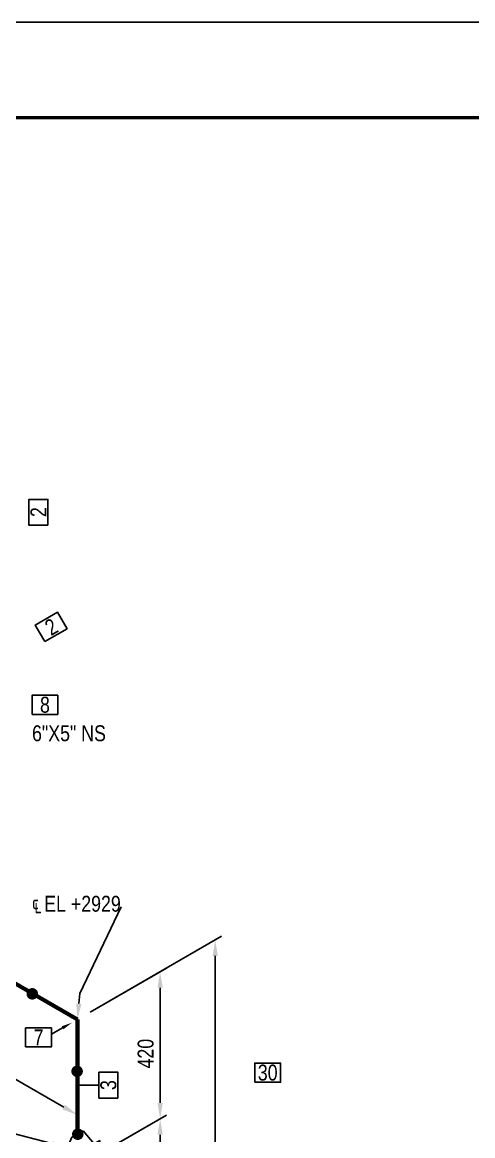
# Model space of a CAD drawing. Header units: millimetres. Extents: x 0 to 594, y 0 to 420.
# Drawn here: x 295.1 to 365.9, y 245.1 to 420 of the extents above; entities that cross this region are included whole.
import ezdxf
from ezdxf import colors
from ezdxf.entities.mleader import LeaderData, LeaderLine
from ezdxf.enums import TextEntityAlignment as Align
from ezdxf.math import Vec2, Vec3

# ---------------------------------------------------------------- set-up
doc = ezdxf.new("R2010")
doc.units = ezdxf.units.MM
doc.header["$LTSCALE"] = 0.25
for name, color, linetype in [('밸브', 4, 'Continuous'), ('용접', 1, 'Continuous'), ('주석', 7, 'Continuous'), ('치수', 1, 'Continuous')]:
    doc.layers.add(name, color=color, linetype=linetype)
doc.layers.add('파이프', color=3, linetype='Continuous', lineweight=70)
doc.styles.add('AdskIsoAnnotation', font='arial.ttf', dxfattribs={"width": 0.8, "height": 1})
doc.styles.add('AdskIsoMetric', font='arial.ttf', dxfattribs={"width": 0.8, "height": 2.5})
doc.styles.add('AdskIsoMetric-30', font='arial.ttf', dxfattribs={"width": 0.8, "height": 2.5})
doc.styles.get("Standard").update_dxf_attribs({"font": 'arial.ttf'})
doc.dimstyles.new('AdskIsoMetric', dxfattribs={"dimtxt": 2.5, "dimasz": 2.5, "dimexe": 1, "dimexo": 2, "dimgap": 0.8, "dimtad": 1, "dimdec": 0, "dimrnd": 1, "dimzin": 0, "dimdsep": 46, "dimtxsty": 'AdskIsoMetric', "dimcen": 0, "dimclrt": 7, "dimadec": 0, "dimazin": 0, "dimtfac": 1, "dimtdec": 0, "dimtmove": 1, "dimatfit": 3, "dimfxl": 0, "dimfrac": 2, "dimtolj": 1, "dimtzin": 0, "dimarcsym": 0})

# ---------------------------------------------------------------- blocks, each defined once
blk = doc.blocks.new('플랜지WN-2-IsoRight')
at = {"color": 0, "linetype": 'ByBlock', "lineweight": -2, "extrusion": (-0.707107, -0.408248, 0.57735)}
for p, q in [((0.1105, 0.1403), (0.0221, 0.1914)), ((0.0221, 0.1914), (0.0221, -0.2169)), ((-0.1105, 0.1148), (0.0221, 0.1403)), ((-0.1105, 0.0128), (-0.1105, 0.1148)), ((0.1105, -0.2679), (0.1105, 0.1403)), ((0.0221, -0.1659), (-0.1105, 0.0128)), ((0.0221, -0.2169), (0.1105, -0.2679))]:
    blk.add_line(p, q, dxfattribs=at)
blk = doc.blocks.new('*D110')
at = {"layer": 'Defpoints', "color": 0}
for p in [(303.8, 263.31), (316.79, 247.71), (307.33, 242.25)]:
    blk.add_point(p, dxfattribs=at)
at = {"layer": '치수', "color": 0, "lineweight": -2}
for p, q in [((305.8, 264.47), (317.79, 271.39)), ((316.79, 268.31), (316.79, 250.21)), ((309.33, 243.41), (317.79, 248.29))]:
    blk.add_line(p, q, dxfattribs=at)
at = {"layer": '치수', "color": 0}
for points in [[(316.37, 268.31), (317.2, 268.31), (316.79, 270.81)], [(316.37, 250.21), (317.2, 250.21), (316.79, 247.71)]]:
    blk.add_solid(points, dxfattribs=at)
at = {"layer": '치수', "color": 7, "insert": (314.52, 257.95), "char_height": 2.5, "attachment_point": 5, "rotation": 90, "style": 'AdskIsoMetric-30'}
blk.add_mtext('\\A1;420', dxfattribs=at)
blk = doc.blocks.new('*D111')
at = {"layer": 'Defpoints', "color": 0}
for p in [(303.8, 240.21), (316.79, 226.9), (307.33, 221.44)]:
    blk.add_point(p, dxfattribs=at)
at = {"layer": '치수', "color": 0, "lineweight": -2}
for p, q in [((305.8, 241.37), (317.79, 248.29)), ((316.79, 245.21), (316.79, 229.4)), ((309.33, 222.59), (317.79, 227.47))]:
    blk.add_line(p, q, dxfattribs=at)
at = {"layer": '치수', "color": 0}
for points in [[(316.37, 245.21), (317.2, 245.21), (316.79, 247.71)], [(316.37, 229.4), (317.2, 229.4), (316.79, 226.9)]]:
    blk.add_solid(points, dxfattribs=at)
at = {"layer": '치수', "color": 7, "insert": (314.52, 235.99), "char_height": 2.5, "attachment_point": 5, "rotation": 90, "style": 'AdskIsoMetric-30'}
blk.add_mtext('\\A1;64', dxfattribs=at)
blk = doc.blocks.new('*D119')
at = {"layer": 'Defpoints', "color": 0}
for p in [(303.8, 263.31), (325.45, 162.29), (307.33, 151.83)]:
    blk.add_point(p, dxfattribs=at)
at = {"layer": '치수', "color": 0, "lineweight": -2}
for p, q in [((305.8, 264.47), (326.45, 276.39)), ((325.45, 273.31), (325.45, 164.79)), ((309.33, 152.99), (326.45, 162.87))]:
    blk.add_line(p, q, dxfattribs=at)
at = {"layer": '치수', "color": 0}
for points in [[(325.03, 273.31), (325.86, 273.31), (325.45, 275.81)], [(325.03, 164.79), (325.86, 164.79), (325.45, 162.29)]]:
    blk.add_solid(points, dxfattribs=at)
at = {"layer": '치수', "color": 7, "insert": (323.18, 222.82), "char_height": 2.5, "attachment_point": 5, "rotation": 90, "style": 'AdskIsoMetric-30'}
blk.add_mtext('\\A1;1962', dxfattribs=at)
blk = doc.blocks.new('*D121')
at = {"layer": 'Defpoints', "color": 0}
for p in [(271.94, 281.71), (303.8, 263.31), (303.8, 248.31)]:
    blk.add_point(p, dxfattribs=at)
at = {"layer": '치수', "color": 0, "lineweight": -2}
for p, q in [((271.94, 279.4), (271.94, 265.55)), ((274.1, 265.46), (301.63, 249.56))]:
    blk.add_line(p, q, dxfattribs=at)
at = {"layer": '치수', "color": 0}
for points in [[(274.31, 265.82), (273.89, 265.09), (271.94, 266.71)], [(301.84, 249.92), (301.42, 249.2), (303.8, 248.31)]]:
    blk.add_solid(points, dxfattribs=at)
at = {"layer": '치수', "color": 7, "insert": (287.87, 260.13), "char_height": 2.5, "attachment_point": 5, "rotation": 330, "style": 'AdskIsoMetric-30'}
blk.add_mtext('\\A1;925', dxfattribs=at)
blk = doc.blocks.new('엘보우-4-Iso2DSkew0')
at = {"color": 0, "linetype": 'ByBlock', "lineweight": -2, "extrusion": (-0.707107, -0.408248, 0.57735)}
for p, q in [((0, 0), (-7.07, 4.08)), ((0, 0), (0, 0)), ((0, -8.16), (0, 0))]:
    blk.add_line(p, q, dxfattribs=at)
blk = doc.blocks.new('Buttweld')
at = {"lineweight": -2}
blk.add_hatch(color=0, dxfattribs=at).paths.add_polyline_path([(0.044, -0.0026), (0.0433, 0.0053), (0.0413, 0.0129), (0.0379, 0.02), (0.0334, 0.0265), (0.0278, 0.0321), (0.0214, 0.0366), (0.0142, 0.0399), (0.0066, 0.042), (-0.0013, 0.0427), (-0.0091, 0.042), (-0.0168, 0.0399), (-0.0239, 0.0366), (-0.0304, 0.0321), (-0.036, 0.0265), (-0.0405, 0.02), (-0.0438, 0.0129), (-0.0459, 0.0053), (-0.0466, -0.0026), (-0.0459, -0.0105), (-0.0438, -0.0181), (-0.0405, -0.0252), (-0.036, -0.0317), (-0.0304, -0.0373), (-0.0239, -0.0418), (-0.0168, -0.0452), (-0.0091, -0.0472), (-0.0013, -0.0479), (0.0066, -0.0472), (0.0142, -0.0452), (0.0214, -0.0418), (0.0278, -0.0373), (0.0334, -0.0317), (0.0379, -0.0252), (0.0413, -0.0181), (0.0433, -0.0105)], is_closed=False, flags=0)
blk = doc.blocks.new('AnnoRect')
at = {"color": 0, "linetype": 'ByBlock', "lineweight": -2}
blk.add_wipeout([(-0.81, -0.6), (-0.81, 0.6), (0.81, 0.6), (0.81, -0.6)], dxfattribs=at)
blk.add_lwpolyline([(-0.81, -0.6), (-0.81, 0.6), (0.81, 0.6), (0.81, -0.6)], close=True, dxfattribs=at)
at = {"color": 0, "linetype": 'ByBlock', "lineweight": -2, "style": 'AdskIsoAnnotation', "width": 0.8}
blk.add_attdef('XX', text='', height=1, dxfattribs=at).set_placement((0, 0), align=Align.MIDDLE_CENTER)

msp = doc.modelspace()

# ---------------------------------------------------------------- linework, layer by layer
msp.add_lwpolyline([(0, 0), (594, 0), (594, 420), (0, 420)], close=True)
at = {"const_width": 0.5}
msp.add_lwpolyline([(15, 15), (579, 15), (579, 405), (15, 405)], close=True, dxfattribs=at)
at = {"layer": '파이프'}
for points in [[(296.7241, 267.3955), (279.0091, 277.6233)], [(303.7952, 245.3145), (303.7952, 255.1481)]]:
    msp.add_lwpolyline(points, dxfattribs=at)

# ---------------------------------------------------------------- block references
at = {"layer": '밸브', "xscale": 20, "yscale": 20, "zscale": 20, "rotation": 300.0000000000289}
msp.add_blockref('플랜지WN-2-IsoRight', (303.7952, 242.763), dxfattribs=at)
at = {"layer": '용접', "xscale": 20, "yscale": 20, "zscale": 20}
msp.add_blockref('Buttweld', (296.7241, 267.3955), dxfattribs=at)
for p, rotation in [((303.7952, 255.1481), 269.9999999993273), ((303.7952, 245.3145), 89.99999999960468)]:
    msp.add_blockref('Buttweld', p, dxfattribs=dict(at, rotation=rotation))
at = {"layer": '파이프'}
msp.add_blockref('엘보우-4-Iso2DSkew0', (303.7952, 263.313), dxfattribs=at)

# ---------------------------------------------------------------- texts
at = {"layer": '주석', "char_height": 2.5, "attachment_point": 7, "style": 'AdskIsoAnnotation'}
for s, insert in [('{\\Q0;6"X5" NS}', (296.6593, 307)), ('{\\Q0;℄ EL +2929}', (296.6593, 280))]:
    msp.add_mtext(s, dxfattribs=dict(at, insert=insert))

# ---------------------------------------------------------------- dimensions: what is measured, and where the dimension line sits
at = {"layer": '치수'}
for base, p1, p2, angle, text, override, picture, middle in [((303.7952, 248.313), (271.9381, 281.7058), (303.7952, 263.313), 330, '925', {"dimtad": 0, "dimlfac": 25.145818, "dimtxsty": 'AdskIsoMetric-30', "dimse1": 0, "dimse2": 1, "dimsd1": 0, "dimsd2": 0, "dimtmove": 1}, '*D121', (287.8666, 260.1263)), ((325.4458, 162.2916), (303.7952, 263.313), (307.3307, 151.8328), 270, '1962', {"dimtad": 0, "dimlfac": 17.599155, "dimtxsty": 'AdskIsoMetric-30', "dimse1": 0, "dimse2": 0, "dimsd1": 0, "dimsd2": 0, "dimtmove": 1}, '*D119', (323.1795, 222.8239)), ((316.7856, 247.7114), (303.7952, 263.313), (307.3307, 242.2527), 270, '420', {"dimtad": 0, "dimlfac": 19.934072, "dimtxsty": 'AdskIsoMetric-30', "dimse1": 0, "dimse2": 0, "dimsd1": 0, "dimsd2": 0, "dimtmove": 1}, '*D110', (314.5193, 257.9538)), ((316.7856, 226.8952), (303.7952, 240.2114), (307.3307, 221.4365), 270, '64', {"dimtad": 0, "dimlfac": 3.38217, "dimtxsty": 'AdskIsoMetric-30', "dimse1": 0, "dimse2": 0, "dimsd1": 0, "dimsd2": 0, "dimtmove": 1}, '*D111', (314.5193, 235.9949))]:
    dim = msp.add_linear_dim(base=base, p1=p1, p2=p2, angle=angle, text=text, dimstyle='AdskIsoMetric', override=override, dxfattribs=at)
    dim.commit()
    dim.dimension.update_dxf_attribs({"geometry": picture, "text_midpoint": middle, "dimtype": 160})

# ---------------------------------------------------------------- leaders
at = {"layer": '주석'}
ml = msp.add_multileader_mtext('Standard', dxfattribs=at)
ml.set_content('')
ml.set_leader_properties()
ml.build(insert=Vec2(0, 0))
ml.multileader.update_dxf_attribs({"dogleg_length": 0, "arrow_head_size": 2.5})
ctx = ml.context
ctx.base_point, ctx.arrow_head_size, ctx.plane_origin = Vec3(310.6593, 281), 2.5, Vec3(44.6593, 0)
notes = []
notes.append((ctx, [(0, (1, 1, 0), (310.6593, 281), (-1, 0), 0, [(0, [(303.7952, 263.313), (304.151, 267.38)], 0, [])])]))
ctx.mtext, ml.multileader.dxf.content_type = None, 0
ml = msp.add_multileader_mtext('Standard', dxfattribs=at)
ml.set_content('')
ml.set_leader_properties()
ml.build(insert=Vec2(0, 0))
ml.multileader.update_dxf_attribs({"dogleg_length": 0, "arrow_head_size": 1.6492})
ctx = ml.context
ctx.base_point, ctx.arrow_head_size, ctx.plane_origin = Vec3(299.7069, 261.0238), 1.6492, Vec3(44.6593, 0)
notes.append((ctx, [(0, (1, 1, 0), (299.7069, 261.0238), (-1, 0), 0, [(0, [(302.9046, 262.8143)], 0, [])])]))
ctx.mtext, ml.multileader.dxf.content_type = None, 0
ml = msp.add_multileader_mtext('Standard', dxfattribs=at)
ml.set_content('')
ml.set_leader_properties()
ml.build(insert=Vec2(0, 0))
ml.multileader.update_dxf_attribs({"dogleg_length": 0, "arrow_head_size": 0})
ctx = ml.context
ctx.base_point, ctx.arrow_head_size, ctx.plane_origin = Vec3(307.1594, 253), 0, Vec3(44.6593, 0)
notes.append((ctx, [(0, (1, 1, 0), (307.1594, 253), (-1, 0), 0, [(0, [(303.7952, 253)], 0, [])])]))
ctx.mtext, ml.multileader.dxf.content_type = None, 0
ml = msp.add_multileader_mtext('Standard', dxfattribs=at)
ml.set_content('')
ml.set_leader_properties()
ml.build(insert=Vec2(0, 0))
ml.multileader.update_dxf_attribs({"dogleg_length": 0, "arrow_head_size": 2.5})
ctx = ml.context
ctx.base_point, ctx.arrow_head_size, ctx.plane_origin = Vec3(293.561, 245.4489), 2.5, Vec3(44.6593, 0)
notes.append((ctx, [(0, (1, 1, 0), (293.561, 245.4489), (-1, 0), 0, [(0, [(302.2078, 243.1796)], 0, [])])]))
ctx.mtext, ml.multileader.dxf.content_type = None, 0
for ctx, leaders in notes:
    for number, flags, end, landing, length, lines in leaders:
        leader = LeaderData()
        leader.index, (leader.has_last_leader_line, leader.has_dogleg_vector, leader.attachment_direction) = number, flags
        leader.last_leader_point, leader.dogleg_vector, leader.dogleg_length = Vec3(end), Vec3(landing), length
        for number, points, colour, breaks in lines:
            line = LeaderLine()
            line.index, line.vertices, line.color, line.breaks = number, Vec3.list(points), colors.encode_raw_color(colour), breaks
            leader.lines.append(line)
        ctx.leaders.append(leader)

# ---------------------------------------------------------------- next in the draw order: block references
ref = msp.add_blockref('AnnoRect', (297.6593, 343), dxfattribs=dict(at, xscale=2.5, yscale=2.5, zscale=2.5, rotation=90.00000000000384))
ref.add_attrib('XX_001', '2', (298.9145, 342.2558), dxfattribs={"layer": '0', "color": 0, "linetype": 'ByBlock', "lineweight": -2, "height": 2.5, "rotation": 90, "style": 'AdskIsoAnnotation', "width": 0.8})
ref = msp.add_blockref('AnnoRect', (299.6593, 325), dxfattribs=dict(at, xscale=2.5, yscale=2.5, zscale=2.5, rotation=30.00000000000434))
ref.add_attrib('XX_001', '2', (299.6424, 323.5409), dxfattribs={"layer": '0', "color": 0, "linetype": 'ByBlock', "lineweight": -2, "height": 2.5, "rotation": 30, "style": 'AdskIsoAnnotation', "width": 0.8})
ref = msp.add_blockref('AnnoRect', (298.6831, 312.7519), dxfattribs=dict(at, xscale=2.5, yscale=2.5, zscale=2.5))
ref.add_attrib('XX_001', '8', (297.911, 311.5181), dxfattribs={"layer": '0', "color": 0, "linetype": 'ByBlock', "lineweight": -2, "height": 2.5, "style": 'AdskIsoAnnotation', "width": 0.8})
ref = msp.add_blockref('AnnoRect', (297.6831, 260.5), dxfattribs=dict(at, xscale=2.5, yscale=2.5, zscale=2.5))
ref.add_attrib('XX_001', '7', (296.9035, 259.25), dxfattribs={"layer": '0', "color": 0, "linetype": 'ByBlock', "lineweight": -2, "height": 2.5, "style": 'AdskIsoAnnotation', "width": 0.8})
ref = msp.add_blockref('AnnoRect', (333.6831, 254.9563), dxfattribs=dict(at, xscale=2.5, yscale=2.5, zscale=2.5))
ref.add_attrib('XX_001', '30', (332.1374, 253.7233), dxfattribs={"layer": '0', "color": 0, "linetype": 'ByBlock', "lineweight": -2, "height": 2.5, "style": 'AdskIsoAnnotation', "width": 0.8})
ref = msp.add_blockref('AnnoRect', (308.6593, 253), dxfattribs=dict(at, xscale=2.5, yscale=2.5, zscale=2.5, rotation=90.00000000002012))
ref.add_attrib('XX_001', '3', (309.8923, 252.2278), dxfattribs={"layer": '0', "color": 0, "linetype": 'ByBlock', "lineweight": -2, "height": 2.5, "rotation": 90, "style": 'AdskIsoAnnotation', "width": 0.8})

doc.saveas('drawing.dxf')
